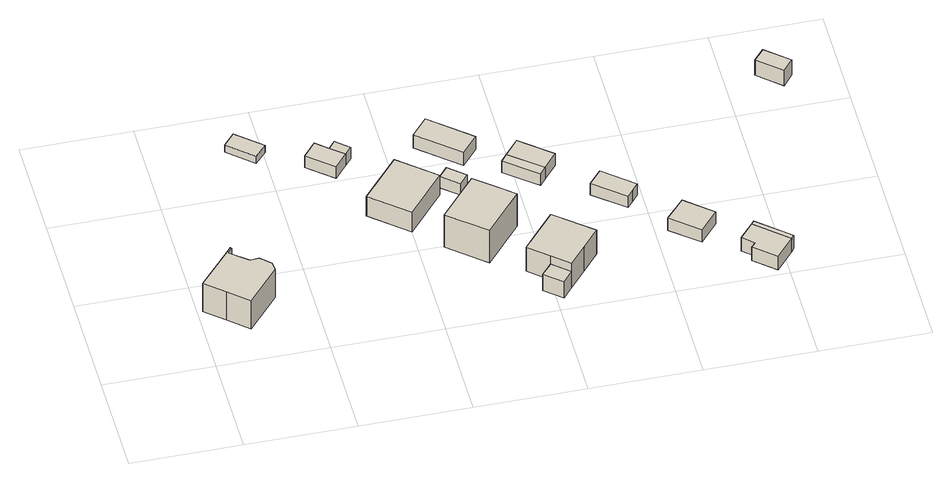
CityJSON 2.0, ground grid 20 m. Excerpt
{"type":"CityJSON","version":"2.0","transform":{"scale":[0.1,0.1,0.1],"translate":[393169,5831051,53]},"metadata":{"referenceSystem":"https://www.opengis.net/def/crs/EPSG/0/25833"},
"CityObjects":{
"building1":{"type":"Building","attributes":{"Gemeindeschluessel":"11000003","BezugspunktDach":"2200","function":"31001_1010","measuredHeight":7.46,"storeysAboveGround":1},"address":[{"country":"Germany","locality":"Berlin","thoroughfareNumber":"45","thoroughfareName":"Karlshöhe"}],"geometry":[{"type":"Solid","lod":"1","boundaries":[[[[0,1,2,3,4,5,6,7,8,9,10,11]],[[12,13,14,15,16,17,18,19,20,21,22,23]],[[12,23,11,10]],[[13,12,10,9]],[[14,13,9,8]],[[15,14,8,7]],[[16,15,7,6]],[[17,16,6,5]],[[18,17,5,4]],[[19,18,4,3]],[[20,19,3,2]],[[21,20,2,1]],[[22,21,1,0]],[[23,22,0,11]]]]}]},
"building2":{"type":"Building","attributes":{"Gemeindeschluessel":"11000003","BezugspunktDach":"2200","function":"51009_1610","measuredHeight":1.69,"storeysAboveGround":0},"address":[{"country":"Germany","locality":"Berlin"}],"geometry":[{"type":"Solid","lod":"1","boundaries":[[[[24,25,26,27]],[[28,29,30,31]],[[28,31,27,26]],[[29,28,26,25]],[[30,29,25,24]],[[31,30,24,27]]]]}]},
"building3":{"type":"Building","attributes":{"Gemeindeschluessel":"11000003","BezugspunktDach":"2200","function":"31001_1312","measuredHeight":2.64,"storeysAboveGround":1},"address":[{"country":"Germany","locality":"Berlin","thoroughfareNumber":"68","thoroughfareName":"Karlshöhe"}],"geometry":[{"type":"Solid","lod":"1","boundaries":[[[[32,33,34,35,36]],[[37,38,39,40,41]],[[37,41,36,35]],[[38,37,35,34]],[[39,38,34,33]],[[40,39,33,32]],[[41,40,32,36]]]]}]},
"building4":{"type":"Building","attributes":{"Gemeindeschluessel":"11000003","BezugspunktDach":"2200","function":"51009_1610","measuredHeight":2.72,"storeysAboveGround":0},"address":[{"country":"Germany","locality":"Berlin"}],"geometry":[{"type":"Solid","lod":"1","boundaries":[[[[33,42,43,34]],[[44,45,46,47]],[[44,47,34,43]],[[45,44,43,42]],[[46,45,42,33]],[[47,46,33,34]]]]}]},
"building5":{"type":"Building","attributes":{"Gemeindeschluessel":"11000003","BezugspunktDach":"2200","function":"31001_1010","measuredHeight":5.6,"storeysAboveGround":1},"address":[{"country":"Germany","locality":"Berlin","thoroughfareNumber":"69","thoroughfareName":"Karlshöhe"}],"geometry":[{"type":"Solid","lod":"1","boundaries":[[[[48,49,50,51]],[[52,53,54,55]],[[52,55,51,50]],[[53,52,50,49]],[[54,53,49,48]],[[55,54,48,51]]]]}]},
"building6":{"type":"Building","attributes":{"Gemeindeschluessel":"11000003","BezugspunktDach":"2200","function":"31001_1010","measuredHeight":10.05,"storeysAboveGround":1},"address":[{"country":"Germany","locality":"Berlin","thoroughfareNumber":"70","thoroughfareName":"Karlshöhe"}],"geometry":[{"type":"Solid","lod":"1","boundaries":[[[[56,57,58,59,60]],[[61,62,63,64,65]],[[61,65,60,59]],[[62,61,59,58]],[[63,62,58,57]],[[64,63,57,56]],[[65,64,56,60]]]]}]},
"building7":{"type":"Building","attributes":{"Gemeindeschluessel":"11000003","BezugspunktDach":"2200","function":"31001_2723","measuredHeight":2.65,"storeysAboveGround":1},"address":[{"country":"Germany","locality":"Berlin","thoroughfareNumber":"69 (1)","thoroughfareName":"Karlshöhe"}],"geometry":[{"type":"Solid","lod":"1","boundaries":[[[[66,67,68,69]],[[70,71,72,73]],[[70,73,69,68]],[[71,70,68,67]],[[72,71,67,66]],[[73,72,66,69]]]]}]},
"building8":{"type":"Building","attributes":{"Gemeindeschluessel":"11000003","BezugspunktDach":"2200","function":"31001_1312","measuredHeight":3.04,"storeysAboveGround":1},"address":[{"country":"Germany","locality":"Berlin","thoroughfareNumber":"99","thoroughfareName":"Schönerlinder Straße"}],"geometry":[{"type":"Solid","lod":"1","boundaries":[[[[74,75,76,77]],[[78,79,80,81]],[[78,81,77,76]],[[79,78,76,75]],[[80,79,75,74]],[[81,80,74,77]]]]}]},
"building9":{"type":"Building","attributes":{"Gemeindeschluessel":"11000003","function":"31001_1010"},"address":[{"country":"Germany","locality":"Berlin","thoroughfareNumber":"71","thoroughfareName":"Karlshöhe"}],"children":["building9-1","building9-2"]},
"building9-1":{"type":"BuildingPart","attributes":{"BezugspunktDach":"2200","measuredHeight":7.43,"storeysAboveGround":1},"parents":["building9"],"geometry":[{"type":"MultiSurface","lod":"1","boundaries":[[[82,83,84,85,86,87,88]],[[89,90,91,92,93,94,95]],[[89,95,88,87]],[[90,89,87,86]],[[91,90,86,85]],[[92,91,85,84]],[[93,92,84,83]],[[96,97,98,93,83,82]],[[95,94,82,88]],[[94,93,98,97,96]]]}]},
"building9-2":{"type":"BuildingPart","attributes":{"BezugspunktDach":"2200","measuredHeight":3.75,"storeysAboveGround":1},"parents":["building9"],"geometry":[{"type":"Solid","lod":"1","boundaries":[[[[99,98,97,100]],[[94,93,101,102]],[[94,102,100,97]],[[101,93,98,99]],[[102,101,99,100]],[[94,97,98,93]]]]}]},
"building10":{"type":"Building","attributes":{"Gemeindeschluessel":"11000003","BezugspunktDach":"2200","function":"51009_1610","measuredHeight":2.71,"storeysAboveGround":0},"address":[{"country":"Germany","locality":"Berlin"}],"geometry":[{"type":"Solid","lod":"1","boundaries":[[[[103,104,105,106]],[[107,108,109,110]],[[107,110,106,105]],[[108,107,105,104]],[[109,108,104,103]],[[110,109,103,106]]]]}]},
"building11":{"type":"Building","attributes":{"Gemeindeschluessel":"11000003","BezugspunktDach":"2200","function":"31001_1312","measuredHeight":2.72,"storeysAboveGround":1},"address":[{"country":"Germany","locality":"Berlin","thoroughfareNumber":"97","thoroughfareName":"Schönerlinder Straße"}],"geometry":[{"type":"Solid","lod":"1","boundaries":[[[[104,111,112,105]],[[113,114,108,107]],[[113,107,105,112]],[[114,113,112,111]],[[108,114,111,104]],[[107,108,104,105]]]]}]},
"building12":{"type":"Building","attributes":{"Gemeindeschluessel":"11000003","BezugspunktDach":"2200","function":"31001_1312","measuredHeight":2.94,"storeysAboveGround":1},"address":[{"country":"Germany","locality":"Berlin","thoroughfareNumber":"95","thoroughfareName":"Schönerlinder Straße"}],"geometry":[{"type":"Solid","lod":"1","boundaries":[[[[115,116,117,118,119]],[[120,121,122,123,124]],[[120,124,119,118]],[[121,120,118,117]],[[122,121,117,116]],[[123,122,116,115]],[[124,123,115,119]]]]}]},
"building13":{"type":"Building","attributes":{"Gemeindeschluessel":"11000003","BezugspunktDach":"2200","function":"31001_1312","measuredHeight":3.38,"storeysAboveGround":1},"address":[{"country":"Germany","locality":"Berlin","thoroughfareNumber":"93","thoroughfareName":"Schönerlinder Straße"}],"geometry":[{"type":"Solid","lod":"1","boundaries":[[[[125,126,127,128]],[[129,130,131,132]],[[129,132,128,127]],[[130,129,127,126]],[[131,130,126,125]],[[132,131,125,128]]]]}]},
"building14":{"type":"Building","attributes":{"Gemeindeschluessel":"11000003","BezugspunktDach":"2200","function":"31001_1312","measuredHeight":3.11,"storeysAboveGround":1},"address":[{"country":"Germany","locality":"Berlin","thoroughfareNumber":"91","thoroughfareName":"Schönerlinder Straße"}],"geometry":[{"type":"Solid","lod":"1","boundaries":[[[[133,134,135,136,137,138]],[[139,140,141,142,143,144]],[[139,144,138,137]],[[140,139,137,136]],[[141,140,136,135]],[[142,141,135,134]],[[143,142,134,133]],[[144,143,133,138]]]]}]},
"building15":{"type":"Building","attributes":{"Gemeindeschluessel":"11000003","BezugspunktDach":"2200","function":"51009_1610","measuredHeight":3.09,"storeysAboveGround":0},"address":[{"country":"Germany","locality":"Berlin"}],"geometry":[{"type":"Solid","lod":"1","boundaries":[[[[136,145,146,137]],[[147,148,140,139]],[[147,139,137,146]],[[148,147,146,145]],[[140,148,145,136]],[[139,140,136,137]]]]}]},
"building16":{"type":"Building","attributes":{"Gemeindeschluessel":"11000003","BezugspunktDach":"2200","function":"51009_1610","measuredHeight":3.77,"storeysAboveGround":0},"address":[{"country":"Germany","locality":"Berlin"}],"geometry":[{"type":"Solid","lod":"1","boundaries":[[[[149,150,151,152]],[[153,154,155,156]],[[153,156,152,151]],[[154,153,151,150]],[[155,154,150,149]],[[156,155,149,152]]]]}]}
},
"vertices":[
[41,94,85],[76,63,85],[134,129,85],[132,146,85],[114,163,85],[100,162,85],[97,162,85],[66,188,85],[74,197,85],[72,200,85],[64,190,85],[6,124,85],[64,190,20],[72,200,20],[74,197,20],[66,188,20],[97,162,20],[100,162,20],[114,163,20],[132,146,20],[134,129,20],[76,63,20],[41,94,20],[6,124,20],
[180,463,34],[201,486,34],[155,526,34],[135,503,34],[155,526,17],[201,486,17],[180,463,17],[135,503,17],
[304,397,42],[327,425,42],[303,445,42],[281,464,42],[258,436,42],[281,464,16],[303,445,16],[327,425,16],[304,397,16],[258,436,16],
[339,439,42],[315,460,42],[315,460,15],[339,439,15],[327,425,15],[303,445,15],
[399,242,57],[466,321,57],[400,377,57],[333,299,57],[400,377,12],[466,321,12],[399,242,12],[333,299,12],
[509,137,87],[575,215,87],[542,243,87],[509,270,87],[443,193,87],[509,270,12],[542,243,12],[575,215,12],[509,137,12],[443,193,12],
[500,312,38],[516,331,38],[486,357,38],[470,338,38],[486,357,12],[516,331,12],[500,312,12],[470,338,12],
[522,382,42],[551,416,42],[478,479,42],[449,445,42],[478,479,12],[551,416,12],[522,382,12],[449,445,12],
[600,72,67],[630,46,67],[660,81,67],[690,117,67],[624,173,67],[594,138,67],[564,103,67],[594,138,12],[624,173,12],[690,117,12],[660,81,12],[630,46,12],[600,72,12],[564,103,12],[600,72,30],[600,72,49],[630,46,49],
[611,23,49],[580,50,49],[611,23,12],[580,50,12],
[638,305,38],[649,319,38],[592,365,38],[581,351,38],[592,365,11],[649,319,11],[638,305,11],[581,351,11],
[673,348,38],[617,395,38],[617,395,11],[673,348,11],
[769,217,37],[780,230,37],[791,244,37],[737,290,37],[714,263,37],[737,290,11],[791,244,11],[780,230,11],[769,217,11],[714,263,11],
[871,105,39],[904,143,39],[855,185,39],[821,147,39],[855,185,11],[904,143,11],[871,105,11],[821,147,11],
[950,49,43],[942,40,43],[980,7,43],[1013,45,43],[955,96,43],[930,67,43],[955,96,12],[1013,45,12],[980,7,12],[942,40,12],[950,49,12],[930,67,12],
[1018,52,43],[960,102,43],[960,102,12],[1018,52,12],
[1097,454,42],[1116,477,42],[1074,513,42],[1055,491,42],[1074,513,7],[1116,477,7],[1097,454,7],[1055,491,7]
]}
